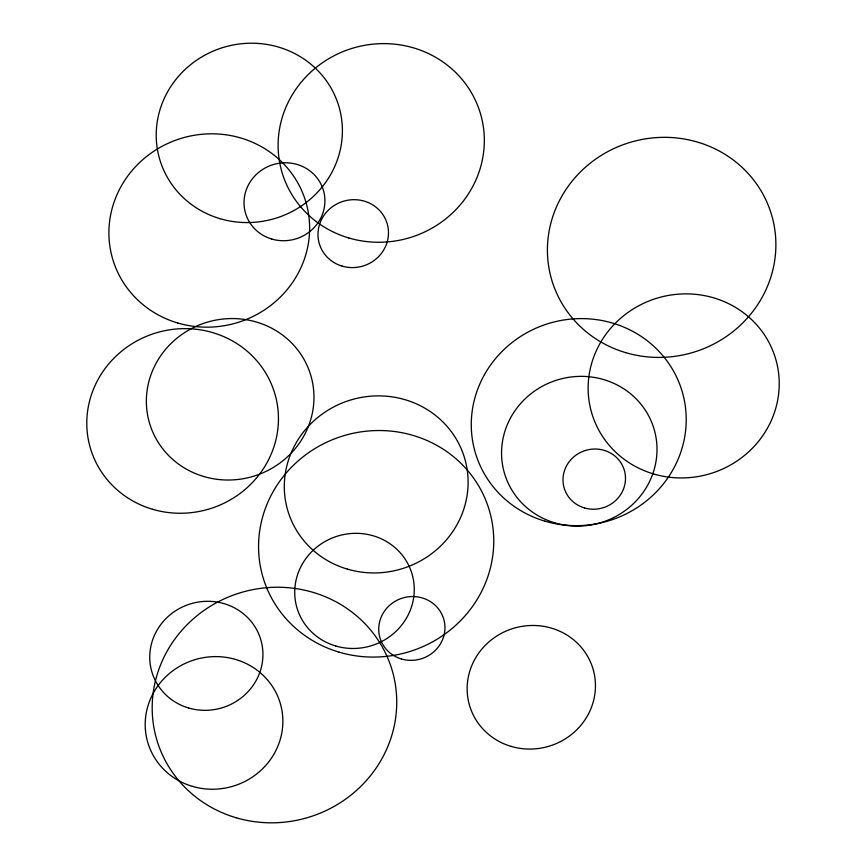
<?xml version="1.0" encoding="UTF-8"?>
<svg xmlns="http://www.w3.org/2000/svg" width="866" height="866" viewBox="0 0 866 866"><rect width="100%" height="100%" fill="white"/><g stroke="black" fill="none" stroke-linecap="round" stroke-linejoin="round"><path stroke-width="1.3" d="M203.846 476.538A84.099 80.43 -16.6 0 0 312.225 380.997A84.099 80.43 -16.6 0 0 174.412 340.338A84.099 80.43 -16.6 0 0 203.846 476.538M584.431 507.931A31.371 29.996 -16.6 0 0 624.851 472.306A31.371 29.996 -16.6 0 0 573.454 457.14A31.371 29.996 -16.6 0 0 584.431 507.931M347.342 569.114A92.229 88.202 -16.6 0 0 466.2 464.338A92.229 88.202 -16.6 0 0 315.072 419.761A92.229 88.202 -16.6 0 0 347.342 569.114M342.146 266.133A35.387 33.839 -16.6 0 0 387.752 225.939A35.387 33.839 -16.6 0 0 329.773 208.836A35.387 33.839 -16.6 0 0 342.146 266.133M511.146 746.395A64.376 61.562 -16.6 0 0 594.119 673.261A64.376 61.562 -16.6 0 0 488.619 642.15A64.376 61.562 -16.6 0 0 511.146 746.395M554.879 522.88A78.005 74.595 -16.6 0 0 655.4 434.267A78.005 74.595 -16.6 0 0 527.578 396.563A78.005 74.595 -16.6 0 0 554.879 522.88M544.995 521.18A107.849 103.13 -16.6 0 0 683.988 398.663A107.849 103.13 -16.6 0 0 507.26 346.53A107.849 103.13 -16.6 0 0 544.995 521.18M625.761 352.668A114.648 109.636 -16.6 0 0 773.511 222.432A114.648 109.636 -16.6 0 0 585.654 167.019A114.648 109.636 -16.6 0 0 625.761 352.668M220.072 218.697A93.42 89.339 -16.6 0 0 340.468 112.569A93.42 89.339 -16.6 0 0 187.381 67.407A93.42 89.339 -16.6 0 0 220.072 218.697M192.414 786.371A69.085 66.065 -16.6 0 0 281.439 707.89A69.085 66.065 -16.6 0 0 168.242 674.495A69.085 66.065 -16.6 0 0 192.414 786.371M236.061 817.731A122.701 117.343 -16.6 0 0 394.203 678.327A122.701 117.343 -16.6 0 0 193.129 619.017A122.701 117.343 -16.6 0 0 236.061 817.731M348.836 237.977A103.476 98.951 -16.6 0 0 482.189 120.417A103.476 98.951 -16.6 0 0 312.637 70.406A103.476 98.951 -16.6 0 0 348.836 237.977M271.762 239.048A40.594 38.829 -16.6 0 0 324.079 192.923A40.594 38.829 -16.6 0 0 257.559 173.297A40.594 38.829 -16.6 0 0 271.762 239.048M152.524 509.273A96.169 91.969 -16.6 0 0 276.46 400.027A96.169 91.969 -16.6 0 0 118.869 353.534A96.169 91.969 -16.6 0 0 152.524 509.273M177.757 322.996A100.716 96.31 -16.6 0 0 307.549 208.587A100.716 96.31 -16.6 0 0 142.511 159.896A100.716 96.31 -16.6 0 0 177.757 322.996M401.434 658.972A33.233 31.782 -16.6 0 0 444.269 621.214A33.233 31.782 -16.6 0 0 389.808 605.15A33.233 31.782 -16.6 0 0 401.434 658.972M188.571 707.977A56.788 54.309 -16.6 0 0 261.759 643.46A56.788 54.309 -16.6 0 0 168.697 616.007A56.788 54.309 -16.6 0 0 188.571 707.977M335.727 645.993A59.981 57.362 -16.6 0 0 413.028 577.86A59.981 57.362 -16.6 0 0 314.737 548.86A59.981 57.362 -16.6 0 0 335.727 645.993M653.668 473.973A95.877 91.688 -16.6 0 0 777.235 365.051A95.877 91.688 -16.6 0 0 620.121 318.71A95.877 91.688 -16.6 0 0 653.668 473.973M339.223 652.195A118.014 112.851 -16.6 0 0 491.314 518.128A118.014 112.851 -16.6 0 0 297.936 461.091A118.014 112.851 -16.6 0 0 339.223 652.195"/></g></svg>
